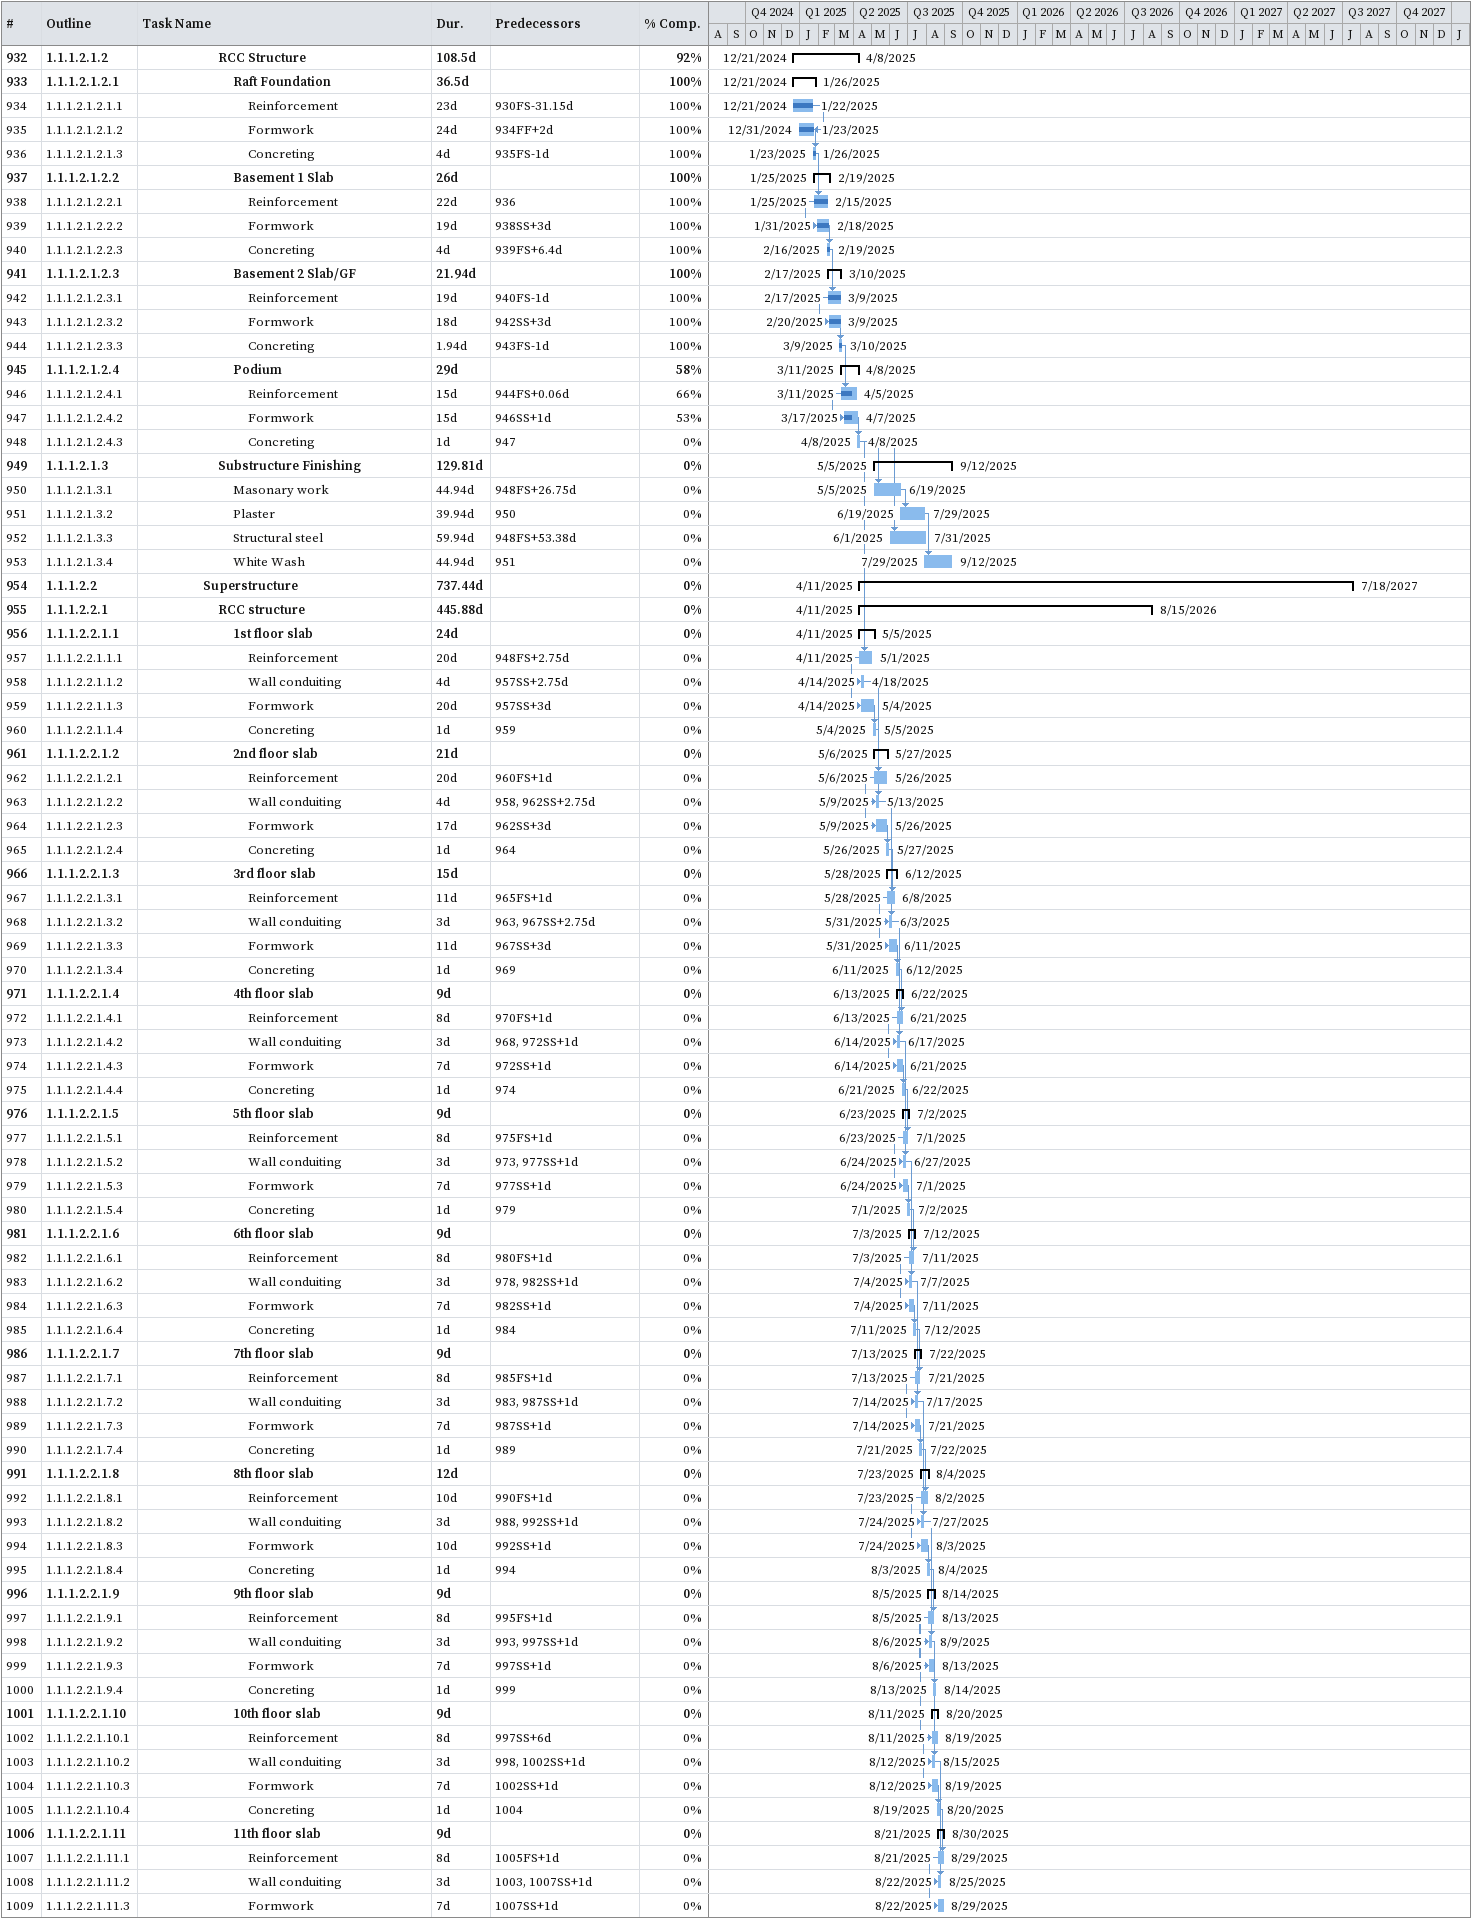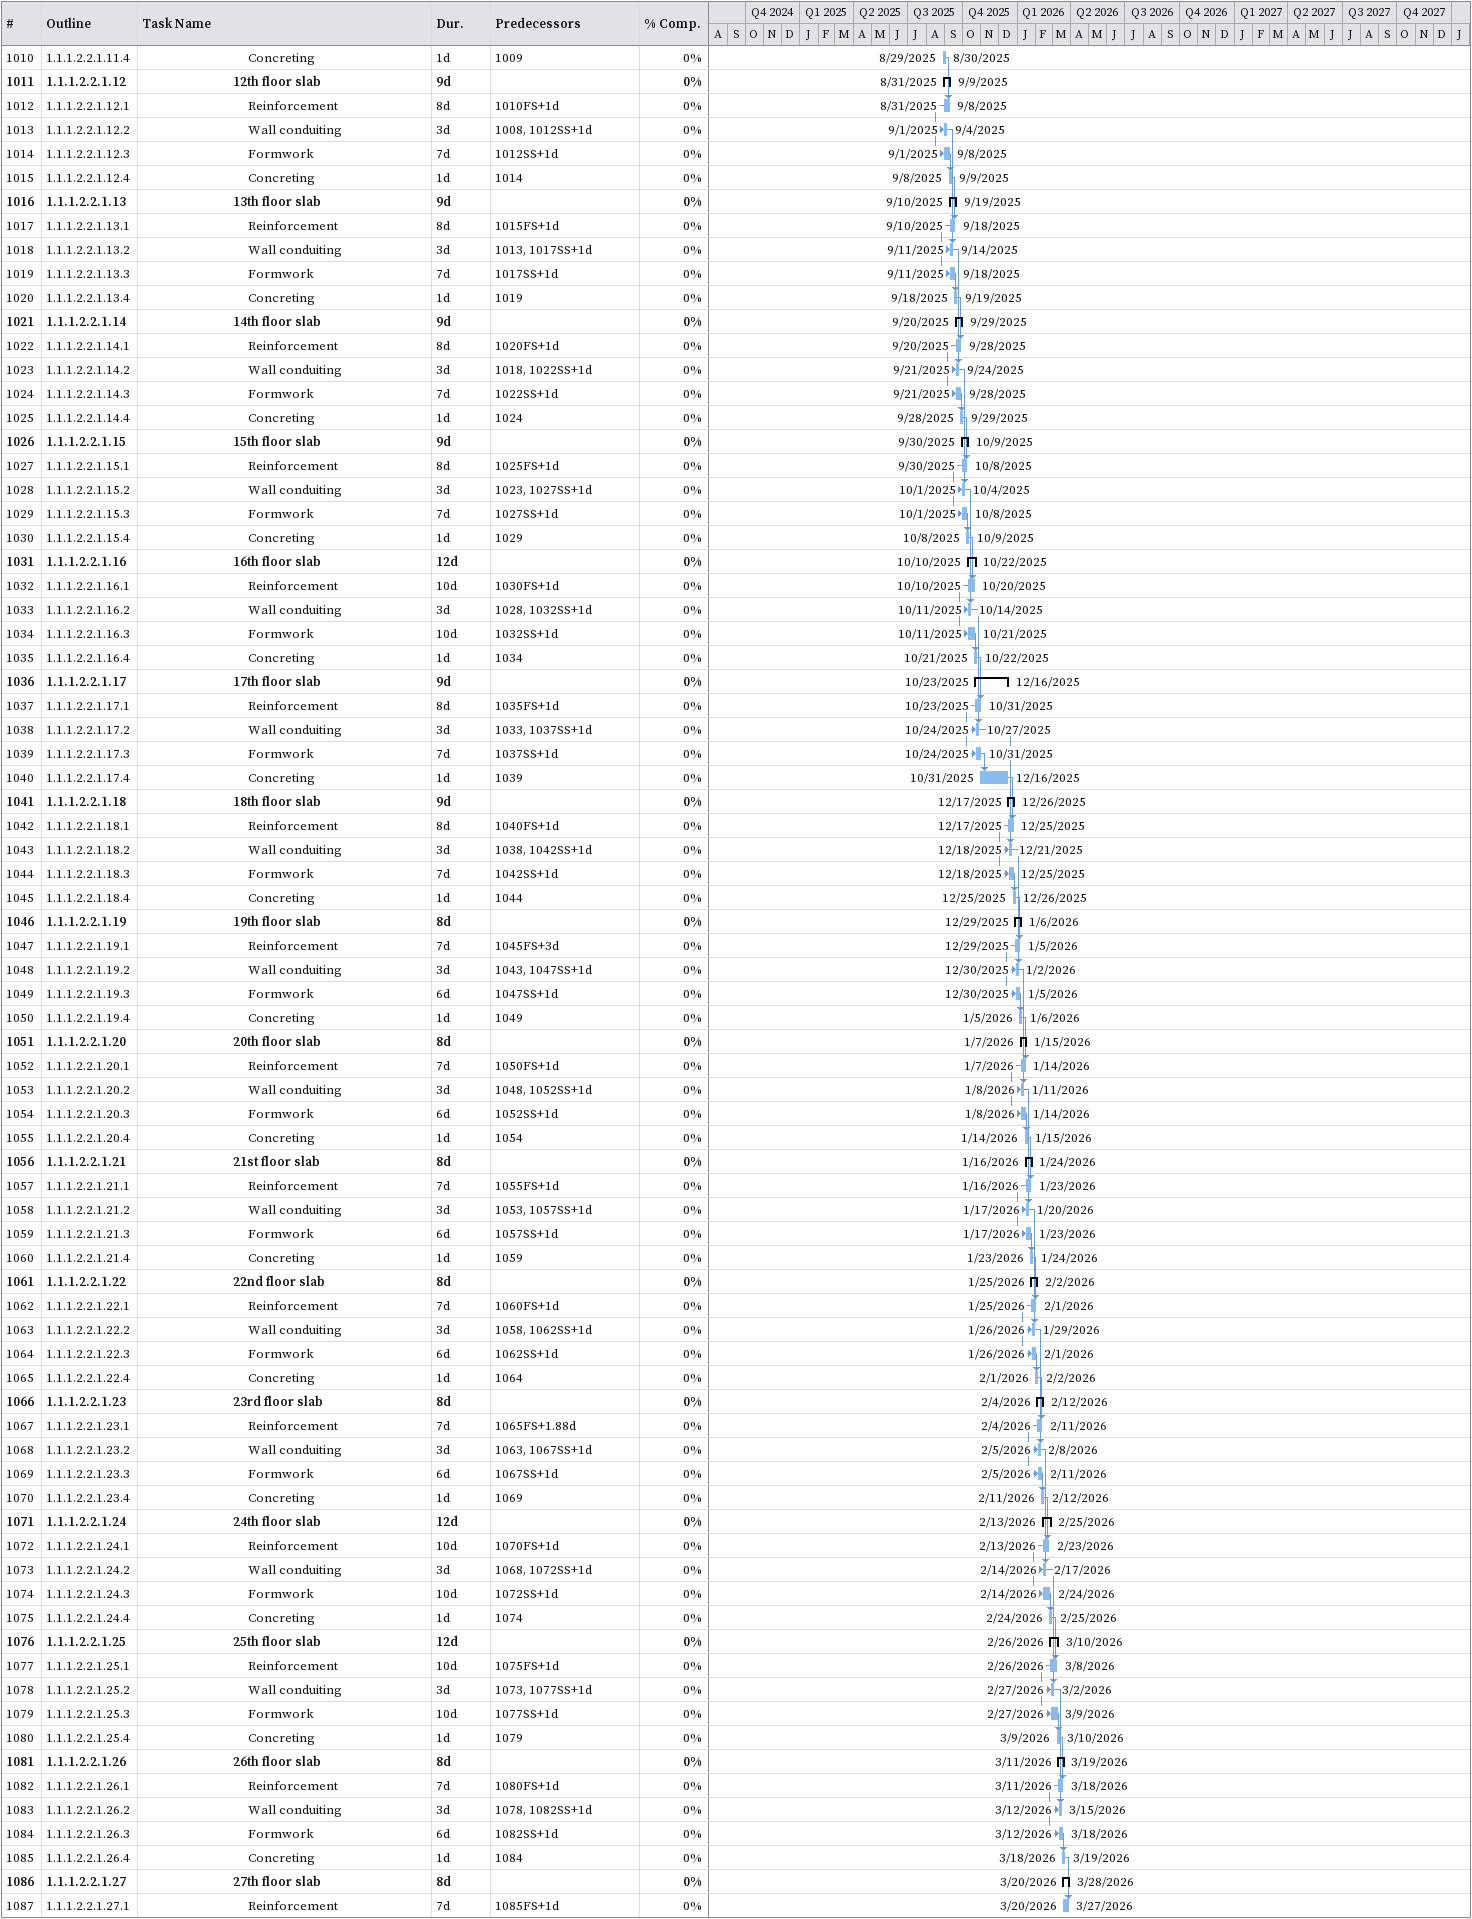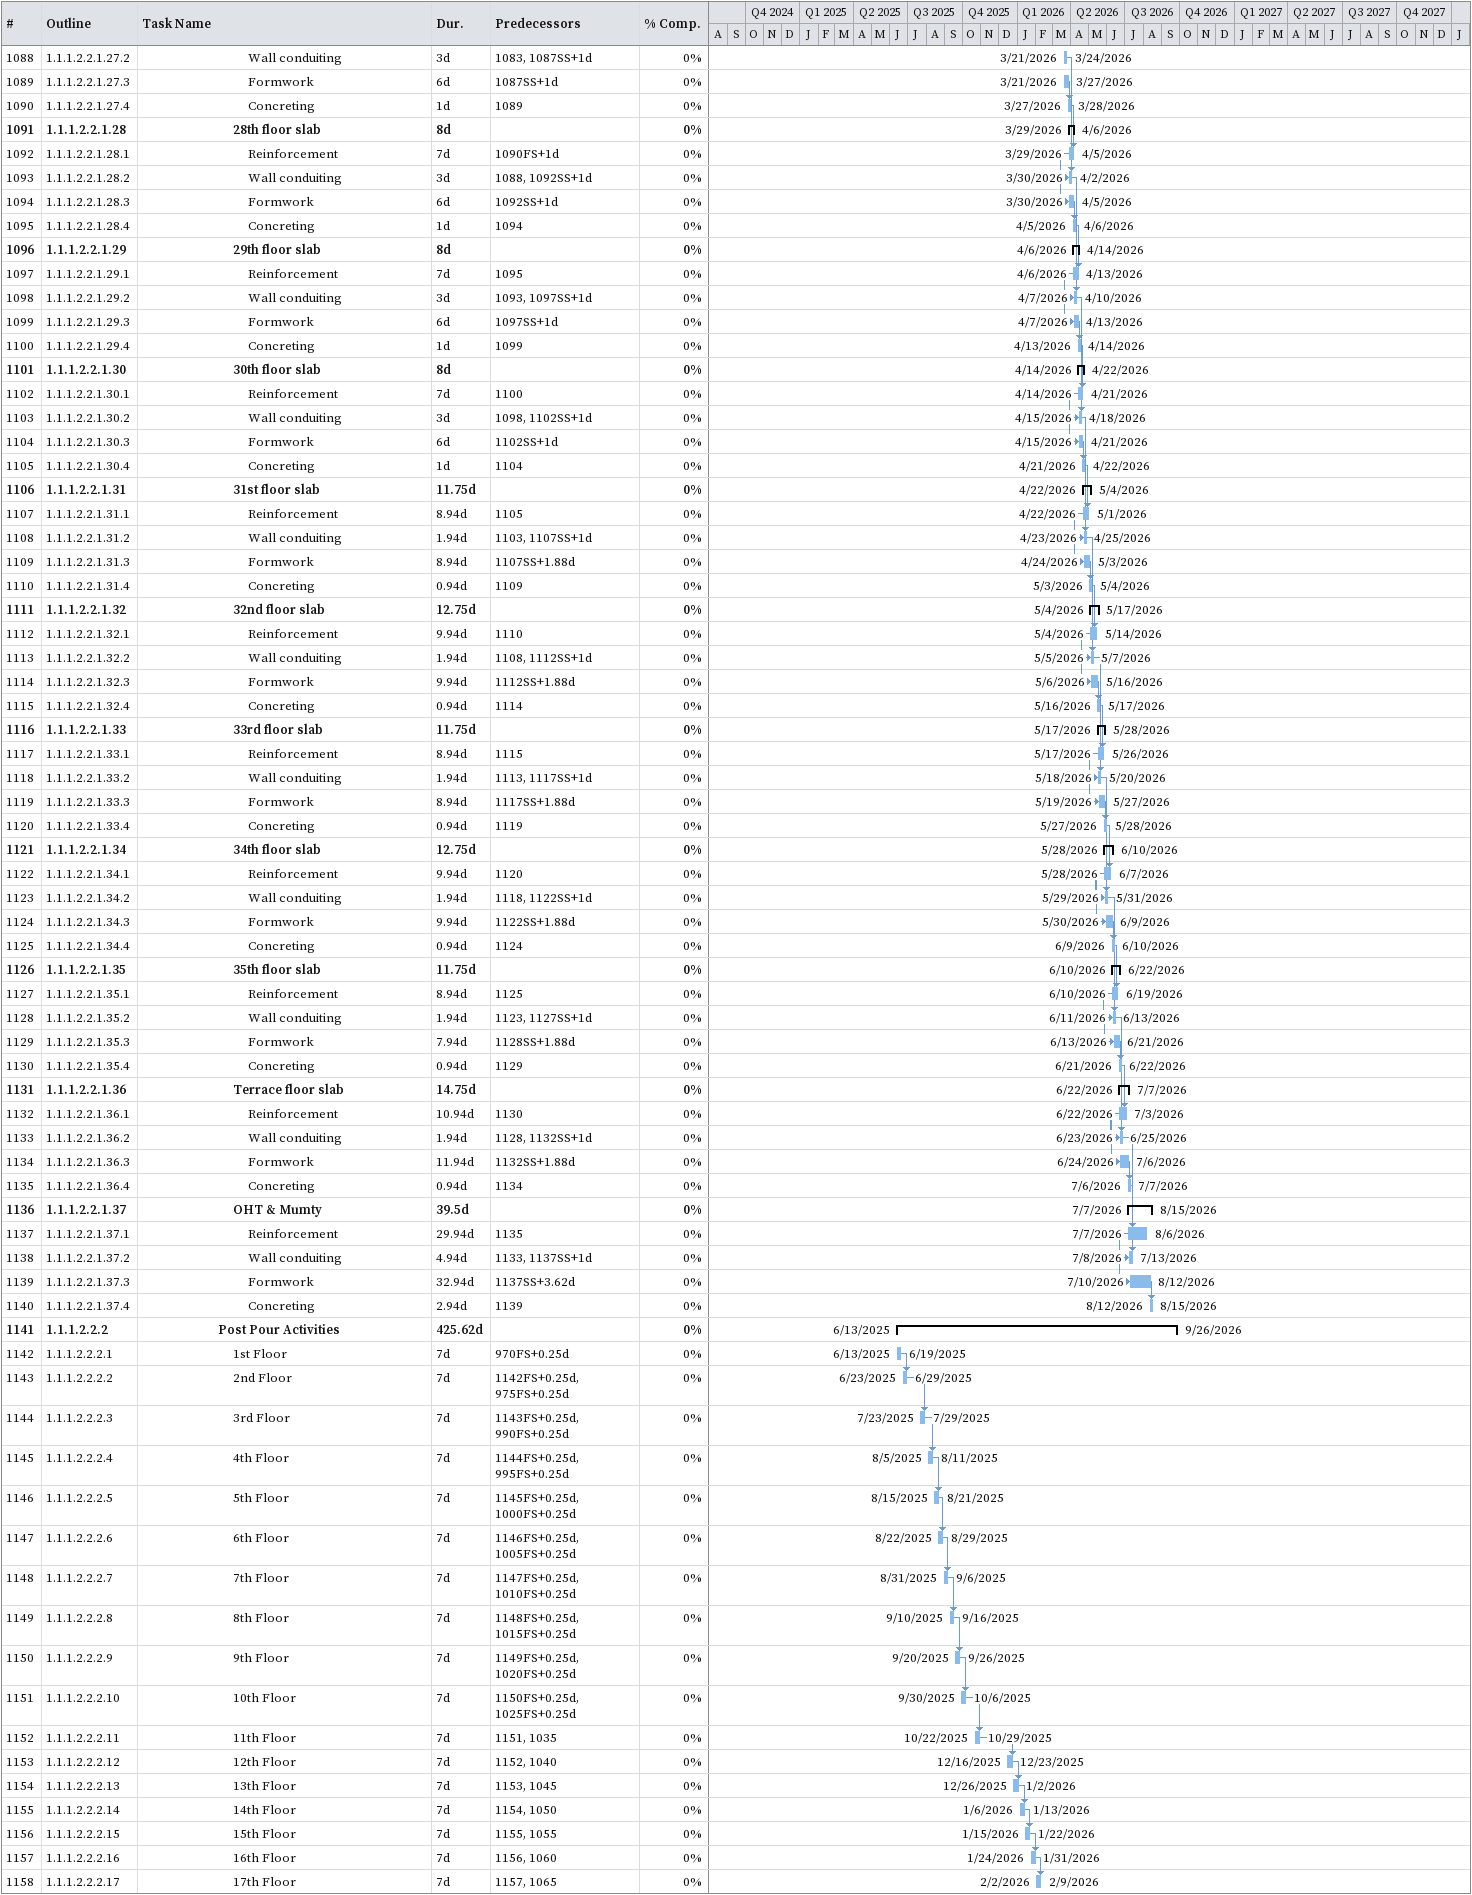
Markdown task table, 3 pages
| ID | WBS | Task | Duration | Start | Finish | Predecessors | % complete |
|---|---|---|---|---|---|---|---|
| 932 | 1.1.1.2.1.2 | **RCC Structure** | 108.5d | 2024-12-21 | 2025-04-08 |  | 92 |
| 933 | 1.1.1.2.1.2.1 | **Raft Foundation** | 36.5d | 2024-12-21 | 2025-01-26 |  | 100 |
| 934 | 1.1.1.2.1.2.1.1 | Reinforcement | 23d | 2024-12-21 | 2025-01-22 | 930FS-31.15d | 100 |
| 935 | 1.1.1.2.1.2.1.2 | Formwork | 24d | 2024-12-31 | 2025-01-23 | 934FF+2d | 100 |
| 936 | 1.1.1.2.1.2.1.3 | Concreting | 4d | 2025-01-23 | 2025-01-26 | 935FS-1d | 100 |
| 937 | 1.1.1.2.1.2.2 | **Basement 1 Slab** | 26d | 2025-01-25 | 2025-02-19 |  | 100 |
| 938 | 1.1.1.2.1.2.2.1 | Reinforcement | 22d | 2025-01-25 | 2025-02-15 | 936 | 100 |
| 939 | 1.1.1.2.1.2.2.2 | Formwork | 19d | 2025-01-31 | 2025-02-18 | 938SS+3d | 100 |
| 940 | 1.1.1.2.1.2.2.3 | Concreting | 4d | 2025-02-16 | 2025-02-19 | 939FS+6.4d | 100 |
| 941 | 1.1.1.2.1.2.3 | **Basement 2 Slab/GF** | 21.94d | 2025-02-17 | 2025-03-10 |  | 100 |
| 942 | 1.1.1.2.1.2.3.1 | Reinforcement | 19d | 2025-02-17 | 2025-03-09 | 940FS-1d | 100 |
| 943 | 1.1.1.2.1.2.3.2 | Formwork | 18d | 2025-02-20 | 2025-03-09 | 942SS+3d | 100 |
| 944 | 1.1.1.2.1.2.3.3 | Concreting | 1.94d | 2025-03-09 | 2025-03-10 | 943FS-1d | 100 |
| 945 | 1.1.1.2.1.2.4 | **Podium** | 29d | 2025-03-11 | 2025-04-08 |  | 58 |
| 946 | 1.1.1.2.1.2.4.1 | Reinforcement | 15d | 2025-03-11 | 2025-04-05 | 944FS+0.06d | 66 |
| 947 | 1.1.1.2.1.2.4.2 | Formwork | 15d | 2025-03-17 | 2025-04-07 | 946SS+1d | 53 |
| 948 | 1.1.1.2.1.2.4.3 | Concreting | 1d | 2025-04-08 | 2025-04-08 | 947 | 0 |
| 949 | 1.1.1.2.1.3 | **Substructure Finishing** | 129.81d | 2025-05-05 | 2025-09-12 |  | 0 |
| 950 | 1.1.1.2.1.3.1 | Masonary work | 44.94d | 2025-05-05 | 2025-06-19 | 948FS+26.75d | 0 |
| 951 | 1.1.1.2.1.3.2 | Plaster | 39.94d | 2025-06-19 | 2025-07-29 | 950 | 0 |
| 952 | 1.1.1.2.1.3.3 | Structural steel | 59.94d | 2025-06-01 | 2025-07-31 | 948FS+53.38d | 0 |
| 953 | 1.1.1.2.1.3.4 | White Wash | 44.94d | 2025-07-29 | 2025-09-12 | 951 | 0 |
| 954 | 1.1.1.2.2 | **Superstructure** | 737.44d | 2025-04-11 | 2027-07-18 |  | 0 |
| 955 | 1.1.1.2.2.1 | **RCC structure** | 445.88d | 2025-04-11 | 2026-08-15 |  | 0 |
| 956 | 1.1.1.2.2.1.1 | **1st floor slab** | 24d | 2025-04-11 | 2025-05-05 |  | 0 |
| 957 | 1.1.1.2.2.1.1.1 | Reinforcement | 20d | 2025-04-11 | 2025-05-01 | 948FS+2.75d | 0 |
| 958 | 1.1.1.2.2.1.1.2 | Wall conduiting | 4d | 2025-04-14 | 2025-04-18 | 957SS+2.75d | 0 |
| 959 | 1.1.1.2.2.1.1.3 | Formwork | 20d | 2025-04-14 | 2025-05-04 | 957SS+3d | 0 |
| 960 | 1.1.1.2.2.1.1.4 | Concreting | 1d | 2025-05-04 | 2025-05-05 | 959 | 0 |
| 961 | 1.1.1.2.2.1.2 | **2nd floor slab** | 21d | 2025-05-06 | 2025-05-27 |  | 0 |
| 962 | 1.1.1.2.2.1.2.1 | Reinforcement | 20d | 2025-05-06 | 2025-05-26 | 960FS+1d | 0 |
| 963 | 1.1.1.2.2.1.2.2 | Wall conduiting | 4d | 2025-05-09 | 2025-05-13 | 958, 962SS+2.75d | 0 |
| 964 | 1.1.1.2.2.1.2.3 | Formwork | 17d | 2025-05-09 | 2025-05-26 | 962SS+3d | 0 |
| 965 | 1.1.1.2.2.1.2.4 | Concreting | 1d | 2025-05-26 | 2025-05-27 | 964 | 0 |
| 966 | 1.1.1.2.2.1.3 | **3rd floor slab** | 15d | 2025-05-28 | 2025-06-12 |  | 0 |
| 967 | 1.1.1.2.2.1.3.1 | Reinforcement | 11d | 2025-05-28 | 2025-06-08 | 965FS+1d | 0 |
| 968 | 1.1.1.2.2.1.3.2 | Wall conduiting | 3d | 2025-05-31 | 2025-06-03 | 963, 967SS+2.75d | 0 |
| 969 | 1.1.1.2.2.1.3.3 | Formwork | 11d | 2025-05-31 | 2025-06-11 | 967SS+3d | 0 |
| 970 | 1.1.1.2.2.1.3.4 | Concreting | 1d | 2025-06-11 | 2025-06-12 | 969 | 0 |
| 971 | 1.1.1.2.2.1.4 | **4th floor slab** | 9d | 2025-06-13 | 2025-06-22 |  | 0 |
| 972 | 1.1.1.2.2.1.4.1 | Reinforcement | 8d | 2025-06-13 | 2025-06-21 | 970FS+1d | 0 |
| 973 | 1.1.1.2.2.1.4.2 | Wall conduiting | 3d | 2025-06-14 | 2025-06-17 | 968, 972SS+1d | 0 |
| 974 | 1.1.1.2.2.1.4.3 | Formwork | 7d | 2025-06-14 | 2025-06-21 | 972SS+1d | 0 |
| 975 | 1.1.1.2.2.1.4.4 | Concreting | 1d | 2025-06-21 | 2025-06-22 | 974 | 0 |
| 976 | 1.1.1.2.2.1.5 | **5th floor slab** | 9d | 2025-06-23 | 2025-07-02 |  | 0 |
| 977 | 1.1.1.2.2.1.5.1 | Reinforcement | 8d | 2025-06-23 | 2025-07-01 | 975FS+1d | 0 |
| 978 | 1.1.1.2.2.1.5.2 | Wall conduiting | 3d | 2025-06-24 | 2025-06-27 | 973, 977SS+1d | 0 |
| 979 | 1.1.1.2.2.1.5.3 | Formwork | 7d | 2025-06-24 | 2025-07-01 | 977SS+1d | 0 |
| 980 | 1.1.1.2.2.1.5.4 | Concreting | 1d | 2025-07-01 | 2025-07-02 | 979 | 0 |
| 981 | 1.1.1.2.2.1.6 | **6th floor slab** | 9d | 2025-07-03 | 2025-07-12 |  | 0 |
| 982 | 1.1.1.2.2.1.6.1 | Reinforcement | 8d | 2025-07-03 | 2025-07-11 | 980FS+1d | 0 |
| 983 | 1.1.1.2.2.1.6.2 | Wall conduiting | 3d | 2025-07-04 | 2025-07-07 | 978, 982SS+1d | 0 |
| 984 | 1.1.1.2.2.1.6.3 | Formwork | 7d | 2025-07-04 | 2025-07-11 | 982SS+1d | 0 |
| 985 | 1.1.1.2.2.1.6.4 | Concreting | 1d | 2025-07-11 | 2025-07-12 | 984 | 0 |
| 986 | 1.1.1.2.2.1.7 | **7th floor slab** | 9d | 2025-07-13 | 2025-07-22 |  | 0 |
| 987 | 1.1.1.2.2.1.7.1 | Reinforcement | 8d | 2025-07-13 | 2025-07-21 | 985FS+1d | 0 |
| 988 | 1.1.1.2.2.1.7.2 | Wall conduiting | 3d | 2025-07-14 | 2025-07-17 | 983, 987SS+1d | 0 |
| 989 | 1.1.1.2.2.1.7.3 | Formwork | 7d | 2025-07-14 | 2025-07-21 | 987SS+1d | 0 |
| 990 | 1.1.1.2.2.1.7.4 | Concreting | 1d | 2025-07-21 | 2025-07-22 | 989 | 0 |
| 991 | 1.1.1.2.2.1.8 | **8th floor slab** | 12d | 2025-07-23 | 2025-08-04 |  | 0 |
| 992 | 1.1.1.2.2.1.8.1 | Reinforcement | 10d | 2025-07-23 | 2025-08-02 | 990FS+1d | 0 |
| 993 | 1.1.1.2.2.1.8.2 | Wall conduiting | 3d | 2025-07-24 | 2025-07-27 | 988, 992SS+1d | 0 |
| 994 | 1.1.1.2.2.1.8.3 | Formwork | 10d | 2025-07-24 | 2025-08-03 | 992SS+1d | 0 |
| 995 | 1.1.1.2.2.1.8.4 | Concreting | 1d | 2025-08-03 | 2025-08-04 | 994 | 0 |
| 996 | 1.1.1.2.2.1.9 | **9th floor slab** | 9d | 2025-08-05 | 2025-08-14 |  | 0 |
| 997 | 1.1.1.2.2.1.9.1 | Reinforcement | 8d | 2025-08-05 | 2025-08-13 | 995FS+1d | 0 |
| 998 | 1.1.1.2.2.1.9.2 | Wall conduiting | 3d | 2025-08-06 | 2025-08-09 | 993, 997SS+1d | 0 |
| 999 | 1.1.1.2.2.1.9.3 | Formwork | 7d | 2025-08-06 | 2025-08-13 | 997SS+1d | 0 |
| 1000 | 1.1.1.2.2.1.9.4 | Concreting | 1d | 2025-08-13 | 2025-08-14 | 999 | 0 |
| 1001 | 1.1.1.2.2.1.10 | **10th floor slab** | 9d | 2025-08-11 | 2025-08-20 |  | 0 |
| 1002 | 1.1.1.2.2.1.10.1 | Reinforcement | 8d | 2025-08-11 | 2025-08-19 | 997SS+6d | 0 |
| 1003 | 1.1.1.2.2.1.10.2 | Wall conduiting | 3d | 2025-08-12 | 2025-08-15 | 998, 1002SS+1d | 0 |
| 1004 | 1.1.1.2.2.1.10.3 | Formwork | 7d | 2025-08-12 | 2025-08-19 | 1002SS+1d | 0 |
| 1005 | 1.1.1.2.2.1.10.4 | Concreting | 1d | 2025-08-19 | 2025-08-20 | 1004 | 0 |
| 1006 | 1.1.1.2.2.1.11 | **11th floor slab** | 9d | 2025-08-21 | 2025-08-30 |  | 0 |
| 1007 | 1.1.1.2.2.1.11.1 | Reinforcement | 8d | 2025-08-21 | 2025-08-29 | 1005FS+1d | 0 |
| 1008 | 1.1.1.2.2.1.11.2 | Wall conduiting | 3d | 2025-08-22 | 2025-08-25 | 1003, 1007SS+1d | 0 |
| 1009 | 1.1.1.2.2.1.11.3 | Formwork | 7d | 2025-08-22 | 2025-08-29 | 1007SS+1d | 0 |
| 1010 | 1.1.1.2.2.1.11.4 | Concreting | 1d | 2025-08-29 | 2025-08-30 | 1009 | 0 |
| 1011 | 1.1.1.2.2.1.12 | **12th floor slab** | 9d | 2025-08-31 | 2025-09-09 |  | 0 |
| 1012 | 1.1.1.2.2.1.12.1 | Reinforcement | 8d | 2025-08-31 | 2025-09-08 | 1010FS+1d | 0 |
| 1013 | 1.1.1.2.2.1.12.2 | Wall conduiting | 3d | 2025-09-01 | 2025-09-04 | 1008, 1012SS+1d | 0 |
| 1014 | 1.1.1.2.2.1.12.3 | Formwork | 7d | 2025-09-01 | 2025-09-08 | 1012SS+1d | 0 |
| 1015 | 1.1.1.2.2.1.12.4 | Concreting | 1d | 2025-09-08 | 2025-09-09 | 1014 | 0 |
| 1016 | 1.1.1.2.2.1.13 | **13th floor slab** | 9d | 2025-09-10 | 2025-09-19 |  | 0 |
| 1017 | 1.1.1.2.2.1.13.1 | Reinforcement | 8d | 2025-09-10 | 2025-09-18 | 1015FS+1d | 0 |
| 1018 | 1.1.1.2.2.1.13.2 | Wall conduiting | 3d | 2025-09-11 | 2025-09-14 | 1013, 1017SS+1d | 0 |
| 1019 | 1.1.1.2.2.1.13.3 | Formwork | 7d | 2025-09-11 | 2025-09-18 | 1017SS+1d | 0 |
| 1020 | 1.1.1.2.2.1.13.4 | Concreting | 1d | 2025-09-18 | 2025-09-19 | 1019 | 0 |
| 1021 | 1.1.1.2.2.1.14 | **14th floor slab** | 9d | 2025-09-20 | 2025-09-29 |  | 0 |
| 1022 | 1.1.1.2.2.1.14.1 | Reinforcement | 8d | 2025-09-20 | 2025-09-28 | 1020FS+1d | 0 |
| 1023 | 1.1.1.2.2.1.14.2 | Wall conduiting | 3d | 2025-09-21 | 2025-09-24 | 1018, 1022SS+1d | 0 |
| 1024 | 1.1.1.2.2.1.14.3 | Formwork | 7d | 2025-09-21 | 2025-09-28 | 1022SS+1d | 0 |
| 1025 | 1.1.1.2.2.1.14.4 | Concreting | 1d | 2025-09-28 | 2025-09-29 | 1024 | 0 |
| 1026 | 1.1.1.2.2.1.15 | **15th floor slab** | 9d | 2025-09-30 | 2025-10-09 |  | 0 |
| 1027 | 1.1.1.2.2.1.15.1 | Reinforcement | 8d | 2025-09-30 | 2025-10-08 | 1025FS+1d | 0 |
| 1028 | 1.1.1.2.2.1.15.2 | Wall conduiting | 3d | 2025-10-01 | 2025-10-04 | 1023, 1027SS+1d | 0 |
| 1029 | 1.1.1.2.2.1.15.3 | Formwork | 7d | 2025-10-01 | 2025-10-08 | 1027SS+1d | 0 |
| 1030 | 1.1.1.2.2.1.15.4 | Concreting | 1d | 2025-10-08 | 2025-10-09 | 1029 | 0 |
| 1031 | 1.1.1.2.2.1.16 | **16th floor slab** | 12d | 2025-10-10 | 2025-10-22 |  | 0 |
| 1032 | 1.1.1.2.2.1.16.1 | Reinforcement | 10d | 2025-10-10 | 2025-10-20 | 1030FS+1d | 0 |
| 1033 | 1.1.1.2.2.1.16.2 | Wall conduiting | 3d | 2025-10-11 | 2025-10-14 | 1028, 1032SS+1d | 0 |
| 1034 | 1.1.1.2.2.1.16.3 | Formwork | 10d | 2025-10-11 | 2025-10-21 | 1032SS+1d | 0 |
| 1035 | 1.1.1.2.2.1.16.4 | Concreting | 1d | 2025-10-21 | 2025-10-22 | 1034 | 0 |
| 1036 | 1.1.1.2.2.1.17 | **17th floor slab** | 9d | 2025-10-23 | 2025-12-16 |  | 0 |
| 1037 | 1.1.1.2.2.1.17.1 | Reinforcement | 8d | 2025-10-23 | 2025-10-31 | 1035FS+1d | 0 |
| 1038 | 1.1.1.2.2.1.17.2 | Wall conduiting | 3d | 2025-10-24 | 2025-10-27 | 1033, 1037SS+1d | 0 |
| 1039 | 1.1.1.2.2.1.17.3 | Formwork | 7d | 2025-10-24 | 2025-10-31 | 1037SS+1d | 0 |
| 1040 | 1.1.1.2.2.1.17.4 | Concreting | 1d | 2025-10-31 | 2025-12-16 | 1039 | 0 |
| 1041 | 1.1.1.2.2.1.18 | **18th floor slab** | 9d | 2025-12-17 | 2025-12-26 |  | 0 |
| 1042 | 1.1.1.2.2.1.18.1 | Reinforcement | 8d | 2025-12-17 | 2025-12-25 | 1040FS+1d | 0 |
| 1043 | 1.1.1.2.2.1.18.2 | Wall conduiting | 3d | 2025-12-18 | 2025-12-21 | 1038, 1042SS+1d | 0 |
| 1044 | 1.1.1.2.2.1.18.3 | Formwork | 7d | 2025-12-18 | 2025-12-25 | 1042SS+1d | 0 |
| 1045 | 1.1.1.2.2.1.18.4 | Concreting | 1d | 2025-12-25 | 2025-12-26 | 1044 | 0 |
| 1046 | 1.1.1.2.2.1.19 | **19th floor slab** | 8d | 2025-12-29 | 2026-01-06 |  | 0 |
| 1047 | 1.1.1.2.2.1.19.1 | Reinforcement | 7d | 2025-12-29 | 2026-01-05 | 1045FS+3d | 0 |
| 1048 | 1.1.1.2.2.1.19.2 | Wall conduiting | 3d | 2025-12-30 | 2026-01-02 | 1043, 1047SS+1d | 0 |
| 1049 | 1.1.1.2.2.1.19.3 | Formwork | 6d | 2025-12-30 | 2026-01-05 | 1047SS+1d | 0 |
| 1050 | 1.1.1.2.2.1.19.4 | Concreting | 1d | 2026-01-05 | 2026-01-06 | 1049 | 0 |
| 1051 | 1.1.1.2.2.1.20 | **20th floor slab** | 8d | 2026-01-07 | 2026-01-15 |  | 0 |
| 1052 | 1.1.1.2.2.1.20.1 | Reinforcement | 7d | 2026-01-07 | 2026-01-14 | 1050FS+1d | 0 |
| 1053 | 1.1.1.2.2.1.20.2 | Wall conduiting | 3d | 2026-01-08 | 2026-01-11 | 1048, 1052SS+1d | 0 |
| 1054 | 1.1.1.2.2.1.20.3 | Formwork | 6d | 2026-01-08 | 2026-01-14 | 1052SS+1d | 0 |
| 1055 | 1.1.1.2.2.1.20.4 | Concreting | 1d | 2026-01-14 | 2026-01-15 | 1054 | 0 |
| 1056 | 1.1.1.2.2.1.21 | **21st floor slab** | 8d | 2026-01-16 | 2026-01-24 |  | 0 |
| 1057 | 1.1.1.2.2.1.21.1 | Reinforcement | 7d | 2026-01-16 | 2026-01-23 | 1055FS+1d | 0 |
| 1058 | 1.1.1.2.2.1.21.2 | Wall conduiting | 3d | 2026-01-17 | 2026-01-20 | 1053, 1057SS+1d | 0 |
| 1059 | 1.1.1.2.2.1.21.3 | Formwork | 6d | 2026-01-17 | 2026-01-23 | 1057SS+1d | 0 |
| 1060 | 1.1.1.2.2.1.21.4 | Concreting | 1d | 2026-01-23 | 2026-01-24 | 1059 | 0 |
| 1061 | 1.1.1.2.2.1.22 | **22nd floor slab** | 8d | 2026-01-25 | 2026-02-02 |  | 0 |
| 1062 | 1.1.1.2.2.1.22.1 | Reinforcement | 7d | 2026-01-25 | 2026-02-01 | 1060FS+1d | 0 |
| 1063 | 1.1.1.2.2.1.22.2 | Wall conduiting | 3d | 2026-01-26 | 2026-01-29 | 1058, 1062SS+1d | 0 |
| 1064 | 1.1.1.2.2.1.22.3 | Formwork | 6d | 2026-01-26 | 2026-02-01 | 1062SS+1d | 0 |
| 1065 | 1.1.1.2.2.1.22.4 | Concreting | 1d | 2026-02-01 | 2026-02-02 | 1064 | 0 |
| 1066 | 1.1.1.2.2.1.23 | **23rd floor slab** | 8d | 2026-02-04 | 2026-02-12 |  | 0 |
| 1067 | 1.1.1.2.2.1.23.1 | Reinforcement | 7d | 2026-02-04 | 2026-02-11 | 1065FS+1.88d | 0 |
| 1068 | 1.1.1.2.2.1.23.2 | Wall conduiting | 3d | 2026-02-05 | 2026-02-08 | 1063, 1067SS+1d | 0 |
| 1069 | 1.1.1.2.2.1.23.3 | Formwork | 6d | 2026-02-05 | 2026-02-11 | 1067SS+1d | 0 |
| 1070 | 1.1.1.2.2.1.23.4 | Concreting | 1d | 2026-02-11 | 2026-02-12 | 1069 | 0 |
| 1071 | 1.1.1.2.2.1.24 | **24th floor slab** | 12d | 2026-02-13 | 2026-02-25 |  | 0 |
| 1072 | 1.1.1.2.2.1.24.1 | Reinforcement | 10d | 2026-02-13 | 2026-02-23 | 1070FS+1d | 0 |
| 1073 | 1.1.1.2.2.1.24.2 | Wall conduiting | 3d | 2026-02-14 | 2026-02-17 | 1068, 1072SS+1d | 0 |
| 1074 | 1.1.1.2.2.1.24.3 | Formwork | 10d | 2026-02-14 | 2026-02-24 | 1072SS+1d | 0 |
| 1075 | 1.1.1.2.2.1.24.4 | Concreting | 1d | 2026-02-24 | 2026-02-25 | 1074 | 0 |
| 1076 | 1.1.1.2.2.1.25 | **25th floor slab** | 12d | 2026-02-26 | 2026-03-10 |  | 0 |
| 1077 | 1.1.1.2.2.1.25.1 | Reinforcement | 10d | 2026-02-26 | 2026-03-08 | 1075FS+1d | 0 |
| 1078 | 1.1.1.2.2.1.25.2 | Wall conduiting | 3d | 2026-02-27 | 2026-03-02 | 1073, 1077SS+1d | 0 |
| 1079 | 1.1.1.2.2.1.25.3 | Formwork | 10d | 2026-02-27 | 2026-03-09 | 1077SS+1d | 0 |
| 1080 | 1.1.1.2.2.1.25.4 | Concreting | 1d | 2026-03-09 | 2026-03-10 | 1079 | 0 |
| 1081 | 1.1.1.2.2.1.26 | **26th floor slab** | 8d | 2026-03-11 | 2026-03-19 |  | 0 |
| 1082 | 1.1.1.2.2.1.26.1 | Reinforcement | 7d | 2026-03-11 | 2026-03-18 | 1080FS+1d | 0 |
| 1083 | 1.1.1.2.2.1.26.2 | Wall conduiting | 3d | 2026-03-12 | 2026-03-15 | 1078, 1082SS+1d | 0 |
| 1084 | 1.1.1.2.2.1.26.3 | Formwork | 6d | 2026-03-12 | 2026-03-18 | 1082SS+1d | 0 |
| 1085 | 1.1.1.2.2.1.26.4 | Concreting | 1d | 2026-03-18 | 2026-03-19 | 1084 | 0 |
| 1086 | 1.1.1.2.2.1.27 | **27th floor slab** | 8d | 2026-03-20 | 2026-03-28 |  | 0 |
| 1087 | 1.1.1.2.2.1.27.1 | Reinforcement | 7d | 2026-03-20 | 2026-03-27 | 1085FS+1d | 0 |
| 1088 | 1.1.1.2.2.1.27.2 | Wall conduiting | 3d | 2026-03-21 | 2026-03-24 | 1083, 1087SS+1d | 0 |
| 1089 | 1.1.1.2.2.1.27.3 | Formwork | 6d | 2026-03-21 | 2026-03-27 | 1087SS+1d | 0 |
| 1090 | 1.1.1.2.2.1.27.4 | Concreting | 1d | 2026-03-27 | 2026-03-28 | 1089 | 0 |
| 1091 | 1.1.1.2.2.1.28 | **28th floor slab** | 8d | 2026-03-29 | 2026-04-06 |  | 0 |
| 1092 | 1.1.1.2.2.1.28.1 | Reinforcement | 7d | 2026-03-29 | 2026-04-05 | 1090FS+1d | 0 |
| 1093 | 1.1.1.2.2.1.28.2 | Wall conduiting | 3d | 2026-03-30 | 2026-04-02 | 1088, 1092SS+1d | 0 |
| 1094 | 1.1.1.2.2.1.28.3 | Formwork | 6d | 2026-03-30 | 2026-04-05 | 1092SS+1d | 0 |
| 1095 | 1.1.1.2.2.1.28.4 | Concreting | 1d | 2026-04-05 | 2026-04-06 | 1094 | 0 |
| 1096 | 1.1.1.2.2.1.29 | **29th floor slab** | 8d | 2026-04-06 | 2026-04-14 |  | 0 |
| 1097 | 1.1.1.2.2.1.29.1 | Reinforcement | 7d | 2026-04-06 | 2026-04-13 | 1095 | 0 |
| 1098 | 1.1.1.2.2.1.29.2 | Wall conduiting | 3d | 2026-04-07 | 2026-04-10 | 1093, 1097SS+1d | 0 |
| 1099 | 1.1.1.2.2.1.29.3 | Formwork | 6d | 2026-04-07 | 2026-04-13 | 1097SS+1d | 0 |
| 1100 | 1.1.1.2.2.1.29.4 | Concreting | 1d | 2026-04-13 | 2026-04-14 | 1099 | 0 |
| 1101 | 1.1.1.2.2.1.30 | **30th floor slab** | 8d | 2026-04-14 | 2026-04-22 |  | 0 |
| 1102 | 1.1.1.2.2.1.30.1 | Reinforcement | 7d | 2026-04-14 | 2026-04-21 | 1100 | 0 |
| 1103 | 1.1.1.2.2.1.30.2 | Wall conduiting | 3d | 2026-04-15 | 2026-04-18 | 1098, 1102SS+1d | 0 |
| 1104 | 1.1.1.2.2.1.30.3 | Formwork | 6d | 2026-04-15 | 2026-04-21 | 1102SS+1d | 0 |
| 1105 | 1.1.1.2.2.1.30.4 | Concreting | 1d | 2026-04-21 | 2026-04-22 | 1104 | 0 |
| 1106 | 1.1.1.2.2.1.31 | **31st floor slab** | 11.75d | 2026-04-22 | 2026-05-04 |  | 0 |
| 1107 | 1.1.1.2.2.1.31.1 | Reinforcement | 8.94d | 2026-04-22 | 2026-05-01 | 1105 | 0 |
| 1108 | 1.1.1.2.2.1.31.2 | Wall conduiting | 1.94d | 2026-04-23 | 2026-04-25 | 1103, 1107SS+1d | 0 |
| 1109 | 1.1.1.2.2.1.31.3 | Formwork | 8.94d | 2026-04-24 | 2026-05-03 | 1107SS+1.88d | 0 |
| 1110 | 1.1.1.2.2.1.31.4 | Concreting | 0.94d | 2026-05-03 | 2026-05-04 | 1109 | 0 |
| 1111 | 1.1.1.2.2.1.32 | **32nd floor slab** | 12.75d | 2026-05-04 | 2026-05-17 |  | 0 |
| 1112 | 1.1.1.2.2.1.32.1 | Reinforcement | 9.94d | 2026-05-04 | 2026-05-14 | 1110 | 0 |
| 1113 | 1.1.1.2.2.1.32.2 | Wall conduiting | 1.94d | 2026-05-05 | 2026-05-07 | 1108, 1112SS+1d | 0 |
| 1114 | 1.1.1.2.2.1.32.3 | Formwork | 9.94d | 2026-05-06 | 2026-05-16 | 1112SS+1.88d | 0 |
| 1115 | 1.1.1.2.2.1.32.4 | Concreting | 0.94d | 2026-05-16 | 2026-05-17 | 1114 | 0 |
| 1116 | 1.1.1.2.2.1.33 | **33rd floor slab** | 11.75d | 2026-05-17 | 2026-05-28 |  | 0 |
| 1117 | 1.1.1.2.2.1.33.1 | Reinforcement | 8.94d | 2026-05-17 | 2026-05-26 | 1115 | 0 |
| 1118 | 1.1.1.2.2.1.33.2 | Wall conduiting | 1.94d | 2026-05-18 | 2026-05-20 | 1113, 1117SS+1d | 0 |
| 1119 | 1.1.1.2.2.1.33.3 | Formwork | 8.94d | 2026-05-19 | 2026-05-27 | 1117SS+1.88d | 0 |
| 1120 | 1.1.1.2.2.1.33.4 | Concreting | 0.94d | 2026-05-27 | 2026-05-28 | 1119 | 0 |
| 1121 | 1.1.1.2.2.1.34 | **34th floor slab** | 12.75d | 2026-05-28 | 2026-06-10 |  | 0 |
| 1122 | 1.1.1.2.2.1.34.1 | Reinforcement | 9.94d | 2026-05-28 | 2026-06-07 | 1120 | 0 |
| 1123 | 1.1.1.2.2.1.34.2 | Wall conduiting | 1.94d | 2026-05-29 | 2026-05-31 | 1118, 1122SS+1d | 0 |
| 1124 | 1.1.1.2.2.1.34.3 | Formwork | 9.94d | 2026-05-30 | 2026-06-09 | 1122SS+1.88d | 0 |
| 1125 | 1.1.1.2.2.1.34.4 | Concreting | 0.94d | 2026-06-09 | 2026-06-10 | 1124 | 0 |
| 1126 | 1.1.1.2.2.1.35 | **35th floor slab** | 11.75d | 2026-06-10 | 2026-06-22 |  | 0 |
| 1127 | 1.1.1.2.2.1.35.1 | Reinforcement | 8.94d | 2026-06-10 | 2026-06-19 | 1125 | 0 |
| 1128 | 1.1.1.2.2.1.35.2 | Wall conduiting | 1.94d | 2026-06-11 | 2026-06-13 | 1123, 1127SS+1d | 0 |
| 1129 | 1.1.1.2.2.1.35.3 | Formwork | 7.94d | 2026-06-13 | 2026-06-21 | 1128SS+1.88d | 0 |
| 1130 | 1.1.1.2.2.1.35.4 | Concreting | 0.94d | 2026-06-21 | 2026-06-22 | 1129 | 0 |
| 1131 | 1.1.1.2.2.1.36 | **Terrace floor slab** | 14.75d | 2026-06-22 | 2026-07-07 |  | 0 |
| 1132 | 1.1.1.2.2.1.36.1 | Reinforcement | 10.94d | 2026-06-22 | 2026-07-03 | 1130 | 0 |
| 1133 | 1.1.1.2.2.1.36.2 | Wall conduiting | 1.94d | 2026-06-23 | 2026-06-25 | 1128, 1132SS+1d | 0 |
| 1134 | 1.1.1.2.2.1.36.3 | Formwork | 11.94d | 2026-06-24 | 2026-07-06 | 1132SS+1.88d | 0 |
| 1135 | 1.1.1.2.2.1.36.4 | Concreting | 0.94d | 2026-07-06 | 2026-07-07 | 1134 | 0 |
| 1136 | 1.1.1.2.2.1.37 | **OHT & Mumty** | 39.5d | 2026-07-07 | 2026-08-15 |  | 0 |
| 1137 | 1.1.1.2.2.1.37.1 | Reinforcement | 29.94d | 2026-07-07 | 2026-08-06 | 1135 | 0 |
| 1138 | 1.1.1.2.2.1.37.2 | Wall conduiting | 4.94d | 2026-07-08 | 2026-07-13 | 1133, 1137SS+1d | 0 |
| 1139 | 1.1.1.2.2.1.37.3 | Formwork | 32.94d | 2026-07-10 | 2026-08-12 | 1137SS+3.62d | 0 |
| 1140 | 1.1.1.2.2.1.37.4 | Concreting | 2.94d | 2026-08-12 | 2026-08-15 | 1139 | 0 |
| 1141 | 1.1.1.2.2.2 | **Post Pour Activities** | 425.62d | 2025-06-13 | 2026-09-26 |  | 0 |
| 1142 | 1.1.1.2.2.2.1 | 1st Floor | 7d | 2025-06-13 | 2025-06-19 | 970FS+0.25d | 0 |
| 1143 | 1.1.1.2.2.2.2 | 2nd Floor | 7d | 2025-06-23 | 2025-06-29 | 1142FS+0.25d, 975FS+0.25d | 0 |
| 1144 | 1.1.1.2.2.2.3 | 3rd Floor | 7d | 2025-07-23 | 2025-07-29 | 1143FS+0.25d, 990FS+0.25d | 0 |
| 1145 | 1.1.1.2.2.2.4 | 4th Floor | 7d | 2025-08-05 | 2025-08-11 | 1144FS+0.25d, 995FS+0.25d | 0 |
| 1146 | 1.1.1.2.2.2.5 | 5th Floor | 7d | 2025-08-15 | 2025-08-21 | 1145FS+0.25d, 1000FS+0.25d | 0 |
| 1147 | 1.1.1.2.2.2.6 | 6th Floor | 7d | 2025-08-22 | 2025-08-29 | 1146FS+0.25d, 1005FS+0.25d | 0 |
| 1148 | 1.1.1.2.2.2.7 | 7th Floor | 7d | 2025-08-31 | 2025-09-06 | 1147FS+0.25d, 1010FS+0.25d | 0 |
| 1149 | 1.1.1.2.2.2.8 | 8th Floor | 7d | 2025-09-10 | 2025-09-16 | 1148FS+0.25d, 1015FS+0.25d | 0 |
| 1150 | 1.1.1.2.2.2.9 | 9th Floor | 7d | 2025-09-20 | 2025-09-26 | 1149FS+0.25d, 1020FS+0.25d | 0 |
| 1151 | 1.1.1.2.2.2.10 | 10th Floor | 7d | 2025-09-30 | 2025-10-06 | 1150FS+0.25d, 1025FS+0.25d | 0 |
| 1152 | 1.1.1.2.2.2.11 | 11th Floor | 7d | 2025-10-22 | 2025-10-29 | 1151, 1035 | 0 |
| 1153 | 1.1.1.2.2.2.12 | 12th Floor | 7d | 2025-12-16 | 2025-12-23 | 1152, 1040 | 0 |
| 1154 | 1.1.1.2.2.2.13 | 13th Floor | 7d | 2025-12-26 | 2026-01-02 | 1153, 1045 | 0 |
| 1155 | 1.1.1.2.2.2.14 | 14th Floor | 7d | 2026-01-06 | 2026-01-13 | 1154, 1050 | 0 |
| 1156 | 1.1.1.2.2.2.15 | 15th Floor | 7d | 2026-01-15 | 2026-01-22 | 1155, 1055 | 0 |
| 1157 | 1.1.1.2.2.2.16 | 16th Floor | 7d | 2026-01-24 | 2026-01-31 | 1156, 1060 | 0 |
| 1158 | 1.1.1.2.2.2.17 | 17th Floor | 7d | 2026-02-02 | 2026-02-09 | 1157, 1065 | 0 |
